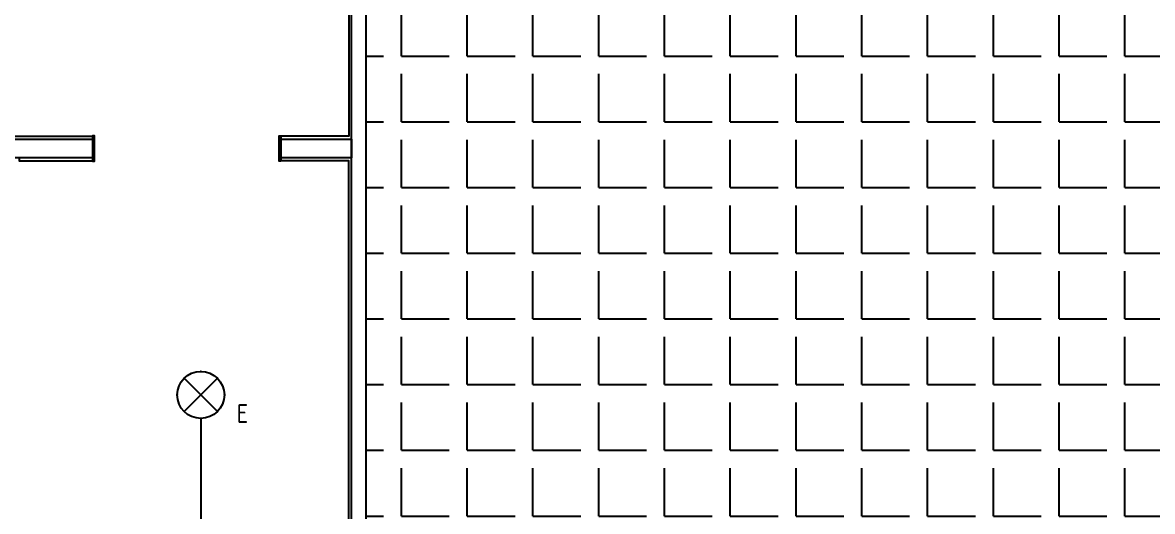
# Model space of a CAD drawing. Extents: x -284868 to 304789, y -137694 to 137894.
# Drawn here: x 134702 to 146701, y 8250 to 13446 of the extents above; entities that cross this region are included whole.
import ezdxf
from ezdxf.enums import TextEntityAlignment as Align

# ---------------------------------------------------------------- set-up
doc = ezdxf.new("R2010")
doc.units = 0
doc.layers.get('0').update_dxf_attribs({"linetype": 'CONTINUOUS'})
for name, color, linetype in [('0-墙', 4, 'CONTINUOUS'), ('0-非设计区域', 251, 'CONTINUOUS'), ('EQUIP-应急', 3, 'CONTINUOUS'), ('P-完成面', 42, 'CONTINUOUS'), ('WIRE-照明', 130, 'CONTINUOUS')]:
    doc.layers.add(name, color=color, linetype=linetype)
doc.styles.add('_TEL_ATTDEF', font='GBENOR', dxfattribs={"width": 0.8, "height": 3, "bigfont": 'GBCBIG'})
doc.styles.add('_TEL_DIM', font='SIMPLEX', dxfattribs={"width": 0.8, "height": 3.5, "bigfont": 'HZTXT'})

# ---------------------------------------------------------------- blocks, each defined once
blk = doc.blocks.new('$equip$00002852')
for p, q in [((0.354, 0.354), (-0.354, -0.354)), ((-0.354, 0.354), (0.354, -0.354))]:
    blk.add_line(p, q)
at = {"const_width": 0.02}
blk.add_lwpolyline([(0, 0.5, -1), (0, -0.5, -1), (0, 0.5, -0.60786)], format="xyb", dxfattribs=at)
blk.add_circle((0, 0), 0.5)
for p in [(0, 0.5), (-0.5, 0), (0.5, 0), (0, -0.5)]:
    blk.add_point(p)
at = {"color": 7, "style": '_TEL_DIM', "flags": 1}
for tag in ['A', 'REMARK']:
    blk.add_attdef(tag, text='', height=0.00002, dxfattribs=at).set_placement((0, 0), align=Align.MIDDLE_CENTER)
at = {"color": 7, "style": '_TEL_DIM'}
blk.add_attdef('$TEXT$', text='', height=0.4, dxfattribs=at).set_placement((0.887, -0.396), align=Align.MIDDLE_CENTER)

msp = doc.modelspace()

# ---------------------------------------------------------------- hatches: boundary and pattern name
at = {"layer": '0-非设计区域', "ltscale": 3}
h = msp.add_hatch(dxfattribs=at)
h.set_pattern_fill('ANGLE', color=256, scale=100)
h.set_pattern_definition([(0, (-290154.35, 452446.1), (0, 698.5), [508, -190.5]), (90, (-290154.35, 452446.1), (-698.5, 4e-14), [508, -190.5])])
h.paths.add_polyline_path([(136146, 19008), (136146, 16857), (138346, 16857), (138346, 6107), (149896, 6107), (149896, -11493), (151696, -11493), (151696, -1140), (161147, -1140), (161147, 19008)])

# ---------------------------------------------------------------- linework, layer by layer
at = {"layer": '0-墙', "ltscale": 3}
msp.add_lwpolyline([(136146, 16857), (138346, 16857), (138346, 8107), (138196, 8107), (138196, 16707), (136146, 16707), (136146, 16857)], dxfattribs=at)
for points in [[(125096, 12207), (135446, 12207), (135446, 12007), (125096, 12007)], [(137446, 12207), (138196, 12207), (138196, 12007), (137446, 12007)]]:
    msp.add_lwpolyline(points, close=True, dxfattribs=at)
at = {"layer": '0-非设计区域', "ltscale": 3}
msp.add_lwpolyline([(136146, 19008), (136146, 16857), (138346, 16857), (138346, 6107), (149896, 6107), (149896, -11493), (151696, -11493), (151696, -1140), (161147, -1140), (161147, 19008)], close=True, dxfattribs=at)
at = {"layer": 'P-完成面'}
for points in [[(132876, 13902), (132876, 16677), (138166, 16677), (138166, 12237), (137446, 12237)], [(132876, 12312), (132876, 12237), (135446, 12237)], [(134666, 12007), (134666, 11977), (135446, 11977)], [(138166, 7827), (138166, 11977), (137446, 11977)]]:
    msp.add_lwpolyline(points, dxfattribs=at)
for points in [[(135446, 11972), (135466, 11972), (135466, 12242), (135446, 12242)], [(137446, 11972), (137426, 11972), (137426, 12242), (137446, 12242)]]:
    msp.add_lwpolyline(points, close=True, dxfattribs=at)
at = {"layer": 'WIRE-照明'}
msp.add_lwpolyline([(136595, 9238), (136595, 7586)], dxfattribs=at)

# ---------------------------------------------------------------- block references
at = {"layer": 'EQUIP-应急', "ltscale": 3}
ref = msp.add_blockref('$equip$00002852', (136595, 9488), dxfattribs=dict(at, xscale=500, yscale=500, zscale=500))
ref.add_attrib('$TEXT$', 'E', dxfattribs={"layer": '0', "color": 7, "height": 200, "style": '_TEL_ATTDEF'}).set_placement((137038, 9290), align=Align.MIDDLE_CENTER)

doc.saveas('drawing.dxf')
